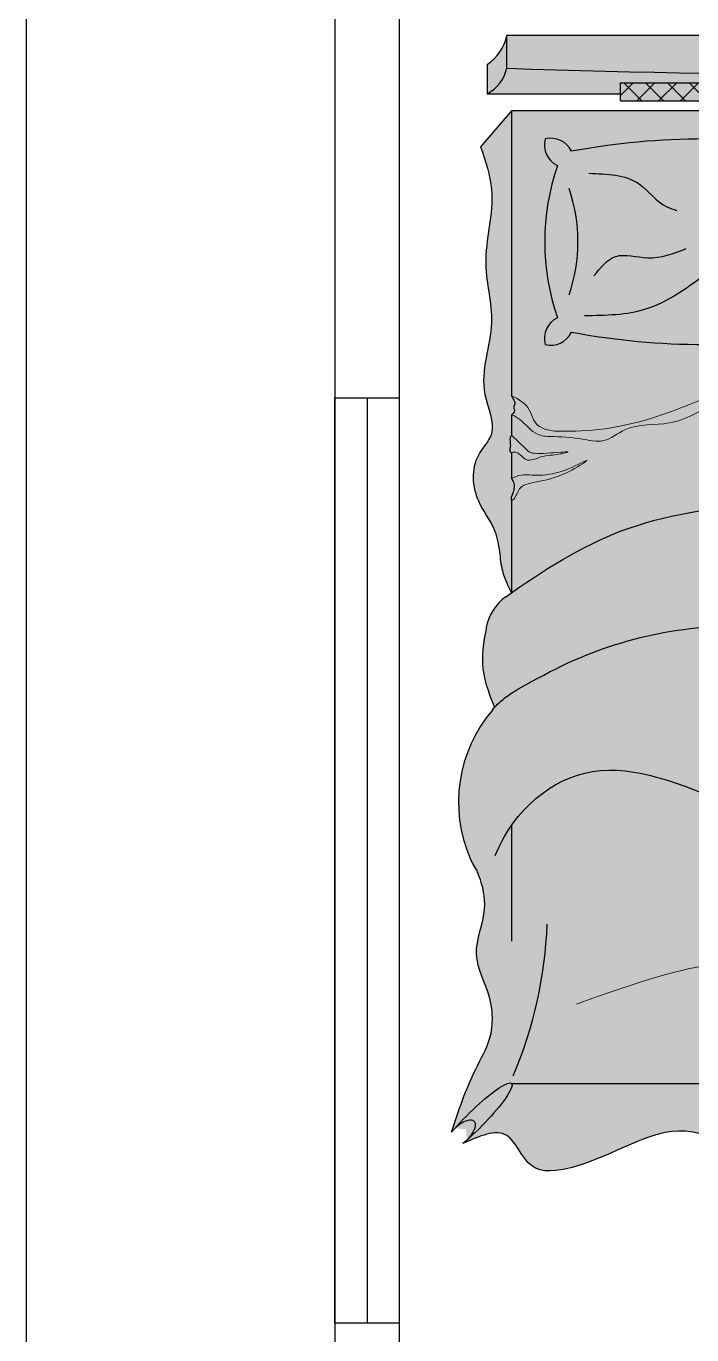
# Model space of a CAD drawing. Header units: inches. Extents: x 64086 to 138972, y -13497 to 16809.
# Drawn here: x 100115.5 to 100167.3, y -10471.1 to -10369.3 of the extents above; entities that cross this region are included whole.
import ezdxf

# ---------------------------------------------------------------- set-up
doc = ezdxf.new("R2010")
doc.units = ezdxf.units.IN
doc.header["$LTSCALE"] = 0.5
doc.header["$MEASUREMENT"] = 0
for name, color, linetype, lineweight in [('estofado', 7, 'Continuous', 25), ('Light fixture', 5, 'Continuous', 13), ('WALL', 7, 'Continuous', 30)]:
    doc.layers.add(name, color=color, linetype=linetype, lineweight=lineweight)

# ---------------------------------------------------------------- blocks, each defined once
blk = doc.blocks.new('Cama Box Regencia LOLA')
at = {"layer": 'estofado', "lineweight": 5, "ltscale": 0.2}
h = blk.add_hatch(color=256, dxfattribs=at)
h.dxf.hatch_style = 1
h.set_gradient(color1=(139, 102, 75), color2=(43, 31, 23), one_color=1, tint=0.1299999952316284)
h.paths.add_polyline_path([(-0.8097611300671588, -0.06764348262976227), (-0.8097611300671588, 0, -0.1973270565007711), (-0.8500000000000227, -0.06000000000011596), (-0.8500000000000227, -0.1200000000000045, 0.2083477308151313)])
h = blk.add_hatch(color=256, dxfattribs=at)
h.dxf.hatch_style = 1
h.set_gradient(color1=(139, 102, 75), color2=(43, 31, 23), one_color=1, tint=0.1299999952316284, name='CURVED')
h.paths.add_polyline_path([(0.8097611300672725, 0), (-0.8097611300671588, 0), (-0.8097611300671588, -0.06764348262970543, 0.01663836806749312), (0.8097611300672725, -0.0676434823212162)])
h = blk.add_hatch(color=256, dxfattribs=at)
h.dxf.hatch_style = 1
h.set_gradient(color1=(139, 102, 75), color2=(43, 31, 23), one_color=1, tint=0.1299999952316284, name='INVCURVED')
h.paths.add_polyline_path([(0.8097611299908749, -0.06764348232377415, -0.0166383680667078), (-0.8097611300671588, -0.06764348262976227, -0.2083477308153698), (-0.8500000000001364, -0.1200000000000045), (-0.5763381074484641, -0.1200000000000045), (-0.5763381074485778, -0.0977075818103117), (0.5763381073808205, -0.0977075818103117), (0.5763381073808205, -0.1200000000000045), (0.8500000000000227, -0.1200000000000045, -0.2083477318100794)])
h = blk.add_hatch(color=256, dxfattribs=at)
h.dxf.hatch_style = 1
h.set_gradient(color1=(139, 102, 75), color2=(198, 169, 149), one_color=1, tint=0.6800000071525574, name='CYLINDER')
h.paths.add_polyline_path([(0.5763381073808205, -0.09770758181036854), (-0.5763381074484641, -0.0977075818103117), (-0.5763381074485778, -0.1348263709859339), (0.5763381073808205, -0.134826370985877)])
h = blk.add_hatch(dxfattribs=at)
h.set_pattern_fill('ANSI37,_O', color=256, scale=0.01)
h.set_pattern_definition([(45, (-24.74368160026529, -44.17612681992631), (-0.02245064030267288, 0.02245064030267288), []), (135, (-24.74368160026529, -44.17612681992631), (-0.02245064030267288, -0.02245064030267288), [])])
h.paths.add_polyline_path([(0.5763381073808205, -0.09770758181036854), (-0.5763381074484641, -0.0977075818103117), (-0.5763381074485778, -0.1348263709859339), (0.5763381073808205, -0.134826370985877)])
h = blk.add_hatch(color=256, dxfattribs=at)
h.dxf.hatch_style = 1
h.set_gradient(color1=(240, 232, 219), color2=(213, 190, 154), one_color=1, tint=0.7200000286102295)
edge = h.paths.add_edge_path()
edge.add_line((-0.8000000000000682, -0.1548023628405417), (-0.863597199697665, -0.2293271111754507))
edge.add_spline(control_points=[(-0.8635971996977787, -0.2293271111754507), (-0.8537222782123308, -0.258285373872468), (-0.8269013755602828, -0.3369378214810581), (-0.867491287656776, -0.459593275833015), (-0.8253488717912205, -0.6001498518888297), (-0.8771423076391329, -0.7139760714239287), (-0.8243323781925938, -0.8129899320257437), (-0.8850449872877562, -0.8716602542656915), (-0.879518062107536, -0.9542863467743246), (-0.8339551707063038, -1.008464155856984), (-0.824567292460074, -1.0599846301198), (-0.8208601923470269, -1.10465588717409), (-0.8073908324747663, -1.131238421004809), (-0.7999999999999545, -1.1458246415948)], knot_values=[0, 0, 0, 0, 0.09018023105643881, 0.2449351320798513, 0.3646438241986237, 0.5132330690395209, 0.5950634960661151, 0.646820388242338, 0.740988272125753, 0.8098674202588054, 0.8551784313864677, 0.8950360916221497, 0.9434986994854019, 0.9434986994854019, 0.9434986994854019, 0.9434986994854019], degree=3, periodic=0)
edge.add_line((-0.7999999999999545, -1.145824641594857), (-0.7999999999999545, -0.9571831923306604))
edge.add_spline(control_points=[(-0.8000000000001819, -0.9571831923294098), (-0.8003674620557604, -0.9560020588672273), (-0.8014778173377408, -0.9524330433489467), (-0.799534669348418, -0.9460450666617248), (-0.7963405736333016, -0.9382358308520793), (-0.7944188048602427, -0.928904014738464), (-0.7953122817383473, -0.919068339148339), (-0.7985341887020923, -0.9137677522519994), (-0.7999999999999545, -0.911356242470788)], knot_values=[0, 0, 0, 0, 0.003660913003178494, 0.01106213289003575, 0.01903160760236745, 0.02928736128191212, 0.03932861524520086, 0.04771003989559683, 0.04771003989559683, 0.04771003989559683, 0.04771003989559683], degree=3, periodic=0)
edge.add_line((-0.8000000000000682, -0.9113562424705037), (-0.7999999999999545, -0.8573491405791174))
edge.add_spline(control_points=[(-0.7999999999999545, -0.8573491405791174), (-0.8011509914009594, -0.8570771933481751), (-0.804102924754261, -0.8563797336621519), (-0.8039036519178353, -0.8498286502876908), (-0.8010279369466389, -0.841359554256826), (-0.805623441450507, -0.8302818657685407), (-0.8013184817582442, -0.8238273834048186), (-0.7999999999999545, -0.8218505664625013)], knot_values=[0, 0, 0, 0, 0.00323058810341826, 0.008285449190587369, 0.01595143776938798, 0.03158668717773788, 0.03848939718788134, 0.03848939718788134, 0.03848939718788134, 0.03848939718788134], degree=3, periodic=0)
edge.add_line((-0.7999999999999545, -0.8218505664625582), (-0.7999999999999545, -0.7800193173444541))
edge.add_spline(control_points=[(-0.7999999999999545, -0.7800193173443404), (-0.7985416092056994, -0.7788853679199974), (-0.7956241855360986, -0.7766169698310819), (-0.7929439183725435, -0.7707329795046576), (-0.7969680334608711, -0.7644035258254576), (-0.7912681985083054, -0.7566015403456845), (-0.7963938877088594, -0.7483952775559715), (-0.798936373489596, -0.7431699116222603), (-0.7999999999998408, -0.740983925853925)], knot_values=[0, 0, 0, 0, 0.005548127908248948, 0.01109869847316836, 0.01747460509478682, 0.02515561728524743, 0.03551924628982295, 0.04297298497359907, 0.04297298497359907, 0.04297298497359907, 0.04297298497359907], degree=3, periodic=0)
edge.add_line((-0.7999999999999545, -0.740983925853584), (-0.8000000000000682, -0.1548023628405417))
h = blk.add_hatch(color=256, dxfattribs=at)
h.dxf.hatch_style = 1
h.set_gradient(color1=(240, 232, 219), color2=(213, 190, 154), one_color=1, tint=0.7200000286102295, name='CURVED')
edge = h.paths.add_edge_path()
edge.add_spline(control_points=[(0.343533776195045, -0.8455058148597345), (0.2879313990920309, -0.8167160606696484), (0.2054770794474052, -0.7744470032542381), (0.09541933947593861, -0.7742416952675626), (-0.08853635023285733, -0.7276964167006668), (0.2428192566063672, -0.7672518992321216), (0.345087521536243, -0.8076697826234067), (0.3825206986321064, -0.8228555492498799)], knot_values=[0.005631510335742829, 0.005631510335742829, 0.005631510335742829, 0.005631510335742829, 0.1860138916206105, 0.2660015162584448, 0.3570871810327863, 0.5963901805690979, 0.7397317389089879, 0.7397317389089879, 0.7397317389089879, 0.7397317389089879], degree=3, periodic=0)
edge.add_spline(control_points=[(0.3825206986325611, -0.8228555492497662), (0.3974221570828149, -0.8135511441712424), (0.4121061736600495, -0.8037181558521524), (0.426684990653257, -0.7937075488799223)], knot_values=[1.358237767273279, 1.358237767273279, 1.358237767273279, 1.358237767273279, 1.409915662372559, 1.409915662372559, 1.409915662372559, 1.409915662372559], degree=3, periodic=0)
edge.add_spline(control_points=[(0.4266849905698109, -0.7937075489369931), (0.3998777739682282, -0.7821381809783361), (0.3476761897024971, -0.7634757898491671), (0.2670618099601825, -0.7565375622627357), (0.08357250727965493, -0.7192994417154637), (0.288524529784695, -0.7446405493717521), (0.4247448861246994, -0.7759943071475277), (0.4449816270193878, -0.7810438091316882)], knot_values=[0.1043639306803623, 0.1043639306803623, 0.1043639306803623, 0.1043639306803623, 0.1896363068641149, 0.2696239315019491, 0.3607095962762907, 0.6000125958126024, 0.6446217338078728, 0.6446217338078728, 0.6446217338078728, 0.6446217338078728], degree=3, periodic=0)
edge.add_spline(control_points=[(0.4449816270197289, -0.7810438091316882), (0.5029779388527231, -0.7406836481117693), (0.5966687145296419, -0.6736247633211292), (0.7071737530245628, -0.6656573253703186), (0.75170124833312, -0.667223830225339)], knot_values=[1.431590322817981, 1.431590322817981, 1.431590322817981, 1.431590322817981, 1.63814180148235, 1.770695287284994, 1.770695287284994, 1.770695287284994, 1.770695287284994], degree=3, periodic=0)
edge.add_arc((0.7481853615017826, -0.7671620038117339), 0.09999999999998879, 58.79200339781369, 87.98512997550938, ccw=False)
edge.add_line((0.8000000000000682, -0.6816328085782288), (0.8000000000000682, -0.154802362840428))
edge.add_line((0.8000000000000682, -0.154802362840428), (-0.7999999999999545, -0.154802362840428))
edge.add_line((-0.7999999999999545, -0.154802362840428), (-0.8000000000000682, -0.7409839258539819))
edge.add_spline(control_points=[(-0.7999999999998408, -0.740983925853925), (-0.7846451382113173, -0.74846387981205), (-0.7568940913494089, -0.7651582159765553), (-0.7559936909002545, -0.8096905380045314), (-0.7049413305308008, -0.8142555457367848), (-0.7013836936888538, -0.8139988647640735)], knot_values=[0.01222675870208364, 0.01222675870208364, 0.01222675870208364, 0.01222675870208364, 0.05947207820720335, 0.1062176618094138, 0.134458043575382, 0.134458043575382, 0.134458043575382, 0.134458043575382], degree=3, periodic=0)
edge.add_spline(control_points=[(-0.7013836936890812, -0.8139988647637892), (-0.6428309483887915, -0.8132695376718857), (-0.532520673001045, -0.8118955240036598), (-0.2390712668254764, -0.6717984706609172), (-0.3892411364554391, -0.7557901092520751), (-0.4591093260188472, -0.8070101468627513), (-0.5571511178645778, -0.7956527504697419), (-0.6084979509756749, -0.8409486634728296), (-0.663249805015198, -0.8266781836207997), (-0.6991149398675134, -0.8254126024436914), (-0.719552182989446, -0.8246914287938125)], knot_values=[0, 0, 0, 0, 0.2187005959148063, 0.4120203559900679, 0.4786136596093368, 0.604644403333072, 0.6969970394608518, 0.7456449795902802, 0.7925683322559657, 0.8547274388453193, 0.8547274388453193, 0.8547274388453193, 0.8547274388453193], degree=3, periodic=0)
edge.add_spline(control_points=[(-0.719552182978191, -0.8246914287921641), (-0.7293124663336812, -0.8248308281530967), (-0.7545977292818407, -0.8216412233076653), (-0.7742556984202338, -0.794819860189591), (-0.7939222919129634, -0.7820064600295495), (-0.7999999999998408, -0.7800193173443404)], knot_values=[0.1564883932805935, 0.1564883932805935, 0.1564883932805935, 0.1564883932805935, 0.184397548386913, 0.2313764834161266, 0.2505984550882281, 0.2505984550882281, 0.2505984550882281, 0.2505984550882281], degree=3, periodic=0)
edge.add_line((-0.8000000000000682, -0.7800193173444541), (-0.7999999999999545, -0.8218505664627287))
edge.add_spline(control_points=[(-0.7999999999999545, -0.8218505664625013), (-0.7938082505512511, -0.8290217081292894), (-0.7673857405620765, -0.8512914803976059), (-0.761910968346001, -0.8661369353891359), (-0.6555700939965163, -0.8510070218793544), (-0.7139793977868294, -0.8637526923380392), (-0.7379026254519658, -0.8623504601624177), (-0.7688129786438367, -0.8813042143888197), (-0.7854260296310258, -0.8561610219318254), (-0.7961930533253962, -0.8566031243811949), (-0.7999999999999545, -0.8573491405791174)], knot_values=[0.05957432218761405, 0.05957432218761405, 0.05957432218761405, 0.05957432218761405, 0.08075289116965, 0.1037414994169835, 0.1697200936249023, 0.1760361327243865, 0.2071371586311508, 0.2404744334261798, 0.2623408547027293, 0.2736604507987723, 0.2736604507987723, 0.2736604507987723, 0.2736604507987723], degree=3, periodic=0)
edge.add_line((-0.7999999999999545, -0.8573491405791174), (-0.8000000000000682, -0.9113562424721522))
edge.add_spline(control_points=[(-0.8000000000000682, -0.9113562424720385), (-0.7937204054647964, -0.9077594990848183), (-0.7710343135782978, -0.897879806532103), (-0.721306246807444, -0.9144666877443228), (-0.6268586829058904, -0.862430497409548), (-0.6896594748232019, -0.9045634991654197), (-0.7483442493064558, -0.9189273406958591), (-0.7835301183422416, -0.9229204327932621), (-0.7896301351460124, -0.9477657000142585), (-0.7975786973822778, -0.955260590410262), (-0.8000000000001819, -0.9571831923294098)], knot_values=[0.01385602633741752, 0.01385602633741752, 0.01385602633741752, 0.01385602633741752, 0.03487377758361038, 0.08886669095460016, 0.1078792274429341, 0.1267378491223226, 0.1587140219647659, 0.1937574699451985, 0.2174867851300671, 0.2267221218327879, 0.2267221218327879, 0.2267221218327879, 0.2267221218327879], degree=3, periodic=0)
edge.add_line((-0.7999999999999545, -0.9571831923292962), (-0.7999999999999545, -1.145824641594743))
edge.add_spline(control_points=[(-0.8000000000002956, -1.145824641594913), (-0.7271039467997298, -1.094596787649039), (-0.4885706936571523, -0.9465888221489536), (-0.07016409022253356, -0.9707493165000187), (0.237911901821235, -0.902164522332157), (0.3435337762145991, -0.8455058148431931)], knot_values=[0.1168958193629841, 0.1168958193629841, 0.1168958193629841, 0.1168958193629841, 0.3797203297758732, 0.9577018633805092, 1.313793384435871, 1.313793384435871, 1.313793384435871, 1.313793384435871], degree=3, periodic=0)
h.paths.add_polyline_path([(-0.6766340706021765, -0.6101327540145576, -0.3575266660906883), (-0.7312746368313583, -0.6354535276154252, -0.3575266660894137), (-0.7059538632299791, -0.5808129613865844, -0.1647847126465284), (-0.7059538632300928, -0.2676124402649407, -0.3575266660890756), (-0.7312746368312446, -0.2129718740360431, -0.3575266660908716), (-0.6766340706020628, -0.2382926476369676, -0.09256070439663334), (-0.1295169377724505, -0.2382926476369107, -0.3575266660898965), (-0.07487637154338245, -0.2129718740360431, -0.3575266660894428), (-0.1001971451446479, -0.2676124402649407, -0.1647847126465285), (-0.1001971451445343, -0.5808129613865844, -0.3575266660890756), (-0.07487637154338245, -0.635453527615482, -0.3575266660898963), (-0.1295169377724505, -0.6101327540146144, -0.09256070439665308)], flags=16)
h.paths.add_polyline_path([(0.07487637154338245, -0.6354535276157094, -0.3575266660910266), (0.1001971451446479, -0.5808129613865844, -0.1647847126465284), (0.1001971451445343, -0.2676124402649407, -0.3575266660890757), (0.07487637154338245, -0.2129718740360431, -0.3575266660898963), (0.1295169377724505, -0.2382926476369107, -0.0925607043966334), (0.6766340706020628, -0.2382926476369676, -0.3575266660908717), (0.7312746368312446, -0.2129718740360431, -0.3575266660894426), (0.7059538632299791, -0.2676124402649407, -0.1647847126465283), (0.7059538632300928, -0.5808129613865844, -0.3575266660890756), (0.7312746368312446, -0.635453527615482, -0.3575266660908716), (0.6766340706020628, -0.6101327540145576, -0.09256070439663351), (0.1295169377724505, -0.6101327540146144, -0.3575266660906303)], flags=16)
h = blk.add_hatch(color=256, dxfattribs=at)
h.dxf.hatch_style = 1
h.set_gradient(color1=(106, 82, 42), color2=(160, 123, 64), one_color=1, tint=0.4399999976158142, name='CURVED')
h.paths.add_polyline_path([(-0.1001971451445343, -0.2676124402650544, 0.3575266660914516), (-0.07487637154338245, -0.2129718740358157, 0.3575266660906303), (-0.1295169377724505, -0.2382926476369107, 0.09256070439663334), (-0.6766340706020628, -0.2382926476369676, 0.3575266660908717), (-0.7312746368312446, -0.2129718740360431, 0.3575266660886796), (-0.7059538632300928, -0.2676124402648838, 0.1647847126464969), (-0.7059538632300928, -0.5808129613864708, 0.3575266660910845), (-0.7312746368311309, -0.6354535276157094, 0.3575266660898384), (-0.6766340706021765, -0.6101327540146144, 0.09256070439665308), (-0.1295169377724505, -0.6101327540146144, 0.3575266660898963), (-0.07487637154338245, -0.635453527615482, 0.3575266660883126), (-0.1001971451444206, -0.5808129613866413, 0.164784712646497)])
h = blk.add_hatch(color=256, dxfattribs=at)
h.dxf.hatch_style = 1
h.set_gradient(color1=(206, 178, 131), color2=(227, 212, 186), one_color=1, tint=0.8100000023841858, name='CYLINDER')
edge = h.paths.add_edge_path()
edge.add_arc((0.7481853614966667, -0.7671620038115634), 0.0999999999999888, 342.0511336145293, 447.9851299725767)
edge.add_spline(control_points=[(0.75170124833312, -0.667223830225339), (0.7071737530245628, -0.6656573253703186), (0.5966687145298692, -0.6736247633211292), (0.5029779388527231, -0.7406836481117125), (0.4449816270195015, -0.7810438091316314)], knot_values=[1.431590322817835, 1.431590322817835, 1.431590322817835, 1.431590322817835, 1.564143808620479, 1.770695287284994, 1.770695287284994, 1.770695287284994, 1.770695287284994], degree=3, periodic=0)
edge.add_spline(control_points=[(0.4449816270195015, -0.7810438091316314), (0.4388957332065502, -0.7852790380018178), (0.4327996148541615, -0.7895089160493285), (0.4266849906533707, -0.7937075488798087)], knot_values=[1.409915662372815, 1.409915662372815, 1.409915662372815, 1.409915662372815, 1.431590322817835, 1.431590322817835, 1.431590322817835, 1.431590322817835], degree=3, periodic=0)
edge.add_spline(control_points=[(0.4266849906533707, -0.7937075488798087), (0.4121061736600495, -0.8037181558521524), (0.3974221570825875, -0.8135511441712993), (0.38252069863222, -0.8228555492498799)], knot_values=[1.358237767273037, 1.358237767273037, 1.358237767273037, 1.358237767273037, 1.409915662372815, 1.409915662372815, 1.409915662372815, 1.409915662372815], degree=3, periodic=0)
edge.add_line((0.3825206986330159, -0.8228555492493115), (0.343533776286904, -0.8455058148063586))
edge.add_spline(control_points=[(0.3435337761924302, -0.8455058148550165), (0.2379119018048641, -0.902164522335795), (-0.07016409023117376, -0.9707493164995071), (-0.4885706936571523, -0.9465888221488967), (-0.7271039467997298, -1.094596787649039), (-0.8000000000000682, -1.145824641594743)], knot_values=[0.1168958193630798, 0.1168958193630798, 0.1168958193630798, 0.1168958193630798, 0.472987340393773, 1.050968873998409, 1.313793384411202, 1.313793384411202, 1.313793384411202, 1.313793384411202], degree=3, periodic=0)
edge.add_spline(control_points=[(-0.8000000000000682, -1.145824641594743), (-0.8038896190357718, -1.148558079512441), (-0.8077744942224854, -1.151305646504738), (-0.8116551946761774, -1.1540656475172)], knot_values=[0.1028719158199011, 0.1028719158199011, 0.1028719158199011, 0.1028719158199011, 0.1168958193630799, 0.1168958193630799, 0.1168958193630799, 0.1168958193630799], degree=3, periodic=0)
edge.add_arc((-0.7536973518524519, -1.235557294053706), 0.1000000000000352, 125.4208969883762, 169.6981795679069)
edge.add_spline(control_points=[(-0.852085287466366, -1.217673946333093), (-0.8521399740518518, -1.217974812833916), (-0.8565649010855623, -1.242328483616745), (-0.8662697220019027, -1.297321141147904), (-0.8487158298532904, -1.348967421722421), (-0.8348745804664759, -1.381844109035796)], knot_values=[0.3128349436863077, 0.3128349436863077, 0.3128349436863077, 0.3128349436863077, 0.3137509534211996, 0.386958004641742, 0.4759027329026081, 0.4759027329026081, 0.4759027329026081, 0.4759027329026081], degree=3, periodic=0)
edge.add_spline(control_points=[(-0.8348745804664759, -1.38184410903591), (-0.8226532004149476, -1.36782329839906), (-0.8056354908857202, -1.352141651537124), (-0.7460155199962628, -1.321708020003371)], knot_values=[0.006245697065623623, 0.006245697065623623, 0.006245697065623623, 0.006245697065623623, 0.05547592591471932, 0.05547592591471932, 0.05547592591471932, 0.05547592591471932], degree=3, periodic=0)
edge.add_spline(control_points=[(-0.7460155200169538, -1.321708019985465), (-0.6188339616464873, -1.250809435742781), (-0.3488365122128698, -1.179158668568903), (0.03381488489310414, -1.279726484458706), (0.3977250465933366, -1.412092721352792), (0.6449024721503065, -1.106270719748693), (0.7873766543807506, -1.256744909425322), (0.8547271521993025, -1.327877176513539)], knot_values=[0.09918525235884462, 0.09918525235884462, 0.09918525235884462, 0.09918525235884462, 0.5236467270390676, 0.9270872950244264, 1.289918234564769, 1.564439021262726, 1.810554634340499, 1.810554634340499, 1.810554634340499, 1.810554634340499], degree=3, periodic=0)
edge.add_arc((0.5509678495186563, -1.223443291813453), 0.3212104454069235, 341.0267878798242, 383.7782184284114)
edge.add_arc((1.292676354991499, -0.9435407756057543), 0.4723459732861395, 162.0511336103901, 198.5657216587826, ccw=False)
h = blk.add_hatch(color=256, dxfattribs=at)
h.dxf.hatch_style = 1
h.set_gradient(color1=(240, 232, 219), color2=(137, 106, 57), one_color=1, tint=0.3799999952316284, name='CURVED')
edge = h.paths.add_edge_path()
edge.add_spline(control_points=[(-0.719552182989446, -0.8246914287938125), (-0.6991149398675134, -0.8254126024436914), (-0.663249805015198, -0.8266781836207997), (-0.6084979509756749, -0.8409486634728296), (-0.5571511178645778, -0.7956527504697419), (-0.4591093260188472, -0.8070101468627513), (-0.3892411364554391, -0.7557901092520751), (-0.2390712668254764, -0.6717984706609172), (-0.532520673001045, -0.8118955240036598), (-0.6428309483887915, -0.8132695376718857), (-0.7013836936890812, -0.8139988647637892)], knot_values=[0, 0, 0, 0, 0.06215910658935364, 0.1090824592550391, 0.1577303993844675, 0.2500830355122473, 0.3761137792359825, 0.4427070828552514, 0.636026842930513, 0.8547274388453193, 0.8547274388453193, 0.8547274388453193, 0.8547274388453193], degree=3, periodic=0)
edge.add_spline(control_points=[(-0.7013836936888538, -0.8139988647640735), (-0.7049413305308008, -0.8142555457367848), (-0.7559936909002545, -0.8096905380045314), (-0.7568940913494089, -0.7651582159765553), (-0.7846451382113173, -0.74846387981205), (-0.7999999999998408, -0.740983925853925)], knot_values=[0.01222675870208365, 0.01222675870208365, 0.01222675870208365, 0.01222675870208365, 0.04046714046805186, 0.08721272407026232, 0.134458043575382, 0.134458043575382, 0.134458043575382, 0.134458043575382], degree=3, periodic=0)
edge.add_spline(control_points=[(-0.7999999999998408, -0.740983925853925), (-0.798936373489596, -0.7431699116222603), (-0.7963938877088594, -0.7483952775559715), (-0.7912681985083054, -0.7566015403456845), (-0.7969680334608711, -0.7644035258254576), (-0.7929439183725435, -0.7707329795046576), (-0.7956241855360986, -0.7766169698310819), (-0.7985416092056994, -0.7788853679199974), (-0.7999999999999545, -0.7800193173443404)], knot_values=[0, 0, 0, 0, 0.007453738683776123, 0.01781736768835163, 0.02549837987881225, 0.03187428650043071, 0.03742485706535012, 0.04297298497359907, 0.04297298497359907, 0.04297298497359907, 0.04297298497359907], degree=3, periodic=0)
edge.add_spline(control_points=[(-0.7999999999998408, -0.7800193173443404), (-0.7939222919129634, -0.7820064600295495), (-0.7742556984202338, -0.794819860189591), (-0.7545977292818407, -0.8216412233076653), (-0.7293124663336812, -0.8248308281530967), (-0.719552182978191, -0.8246914287921641)], knot_values=[0.1564883932805935, 0.1564883932805935, 0.1564883932805935, 0.1564883932805935, 0.175710364952695, 0.2226892999819086, 0.2505984550882281, 0.2505984550882281, 0.2505984550882281, 0.2505984550882281], degree=3, periodic=0)
h = blk.add_hatch(color=256, dxfattribs=at)
h.dxf.hatch_style = 1
h.set_gradient(color1=(240, 232, 219), color2=(137, 106, 57), one_color=1, tint=0.3799999952316284, name='CURVED')
edge = h.paths.add_edge_path()
edge.add_spline(control_points=[(-0.7999999999999545, -0.8573491405791174), (-0.7961930533253962, -0.8566031243811949), (-0.7854260296310258, -0.8561610219318254), (-0.7688129786438367, -0.8813042143888197), (-0.7379026254519658, -0.8623504601624177), (-0.7139793977868294, -0.8637526923380392), (-0.6555700939965163, -0.8510070218793544), (-0.761910968346001, -0.8661369353891359), (-0.7673857405620765, -0.8512914803976059), (-0.7938082505512511, -0.8290217081292894), (-0.7999999999999545, -0.8218505664625013)], knot_values=[0.05957432218761405, 0.05957432218761405, 0.05957432218761405, 0.05957432218761405, 0.0708939182836571, 0.0927603395602066, 0.1260976143552356, 0.1571986402619999, 0.1635146793614841, 0.2294932735694029, 0.2524818818167364, 0.2736604507987723, 0.2736604507987723, 0.2736604507987723, 0.2736604507987723], degree=3, periodic=0)
edge.add_spline(control_points=[(-0.7999999999999545, -0.8218505664625013), (-0.8013184817582442, -0.8238273834048186), (-0.805623441450507, -0.8302818657685407), (-0.8010279369466389, -0.841359554256826), (-0.8039036519178353, -0.8498286502876908), (-0.804102924754261, -0.8563797336621519), (-0.8011509914009594, -0.8570771933481751), (-0.7999999999999545, -0.8573491405791174)], knot_values=[0, 0, 0, 0, 0.00690271001014346, 0.02253795941849335, 0.03020394799729397, 0.03525880908446308, 0.03848939718788134, 0.03848939718788134, 0.03848939718788134, 0.03848939718788134], degree=3, periodic=0)
h = blk.add_hatch(color=256, dxfattribs=at)
h.dxf.hatch_style = 1
h.set_gradient(color1=(240, 232, 219), color2=(137, 106, 57), one_color=1, tint=0.3799999952316284, name='CURVED')
edge = h.paths.add_edge_path()
edge.add_spline(control_points=[(-0.8000000000001819, -0.9571831923294098), (-0.7975786973822778, -0.955260590410262), (-0.7896301351460124, -0.9477657000142585), (-0.7835301183422416, -0.9229204327932621), (-0.7483442493064558, -0.9189273406958591), (-0.6896594748232019, -0.9045634991654197), (-0.6268586829058904, -0.862430497409548), (-0.721306246807444, -0.9144666877443228), (-0.7710343135782978, -0.897879806532103), (-0.7937204054647964, -0.9077594990848183), (-0.8000000000000682, -0.9113562424720385)], knot_values=[0.01385602633741753, 0.01385602633741753, 0.01385602633741753, 0.01385602633741753, 0.02309136304013831, 0.04682067822500691, 0.08186412620543948, 0.1138402990478828, 0.1326989207272713, 0.1517114572156052, 0.205704370586595, 0.2267221218327879, 0.2267221218327879, 0.2267221218327879, 0.2267221218327879], degree=3, periodic=0)
edge.add_spline(control_points=[(-0.7999999999999545, -0.911356242470788), (-0.7985341887020923, -0.9137677522519994), (-0.7953122817383473, -0.919068339148339), (-0.7944188048602427, -0.928904014738464), (-0.7963405736333016, -0.9382358308520793), (-0.799534669348418, -0.9460450666617248), (-0.8014778173377408, -0.9524330433489467), (-0.8003674620557604, -0.9560020588672273), (-0.8000000000001819, -0.9571831923294098)], knot_values=[0, 0, 0, 0, 0.008381424650395966, 0.01842267861368471, 0.02867843229322938, 0.03664790700556108, 0.04404912689241833, 0.04771003989559683, 0.04771003989559683, 0.04771003989559683, 0.04771003989559683], degree=3, periodic=0)
h = blk.add_hatch(color=256, dxfattribs=at)
h.dxf.hatch_style = 1
h.set_gradient(color1=(206, 178, 131), color2=(233, 221, 200), one_color=1, tint=0.8500000238418579, name='CURVED')
edge = h.paths.add_edge_path()
edge.add_spline(control_points=[(0.9233883396182136, -2.254908822900802), (0.9143712174658276, -2.237158585978875), (0.8971704820246487, -2.203298877287921), (0.929510580184342, -2.140290914518346), (0.8486515681192941, -2.109578611482391), (0.9047062348403188, -2.046222426005954), (0.8299480774321637, -1.990932361540615), (0.938747920058745, -1.926924968017261), (0.8590435458045249, -1.86767849203585), (0.8322262745575699, -1.826028043643362), (0.8247981799574973, -1.810442049687992)], knot_values=[0, 0, 0, 0, 0.05758329000353637, 0.1098437972159638, 0.1698138218664433, 0.2255174829302509, 0.2824861515521905, 0.3632291183773252, 0.45098420656959, 0.5012091817853866, 0.5012091817853866, 0.5012091817853866, 0.5012091817853866], degree=3, periodic=0)
edge.add_spline(control_points=[(0.8247981799572699, -1.810442049688447), (0.851243023799384, -1.769990096378137), (0.8869160776755507, -1.705010622333873), (0.9070359522544322, -1.586338752195843), (0.8536462472426365, -1.488247672851344), (0.8944567470317679, -1.387739666353696), (0.8643796102055603, -1.342420998864782), (0.8547271521993025, -1.327877176513539)], knot_values=[0, 0, 0, 0, 0.1438744691785906, 0.2224893870322766, 0.3492927143212738, 0.4561786976395368, 0.5066917301592303, 0.5066917301592303, 0.5066917301592303, 0.5066917301592303], degree=3, periodic=0)
edge.add_spline(control_points=[(0.8547271521993025, -1.327877176513539), (0.7873766543807506, -1.256744909425322), (0.6449024721503065, -1.106270719748693), (0.3977250465933366, -1.412092721352792), (0.03381488489310414, -1.279726484458706), (-0.3488365122128698, -1.179158668568903), (-0.6188339616464873, -1.250809435742781), (-0.7460155200169538, -1.321708019985465)], knot_values=[0.09918525235884457, 0.09918525235884457, 0.09918525235884457, 0.09918525235884457, 0.3453008654366168, 0.6198216521345741, 0.9826525916749167, 1.386093159660275, 1.810554634340499, 1.810554634340499, 1.810554634340499, 1.810554634340499], degree=3, periodic=0)
edge.add_spline(control_points=[(-0.7460155199962628, -1.321708020003371), (-0.8056354908857202, -1.352141651537124), (-0.8226532004149476, -1.36782329839906), (-0.8348745804664759, -1.38184410903591)], knot_values=[0.006245697065623626, 0.006245697065623626, 0.006245697065623626, 0.006245697065623626, 0.05547592591471932, 0.05547592591471932, 0.05547592591471932, 0.05547592591471932], degree=3, periodic=0)
edge.add_spline(control_points=[(-0.8348745804664759, -1.38184410903591), (-0.8364250716851984, -1.383622888820184), (-0.8378983647115774, -1.385374937005849), (-0.8393716577378427, -1.387126985191514)], knot_values=[0, 0, 0, 0, 0.006245697065623623, 0.006245697065623623, 0.006245697065623623, 0.006245697065623623], degree=3, periodic=0)
edge.add_arc((-0.6180450437709624, -1.576392779500168), 0.2912164331649039, 139.4648411061638, 203.3711573294546)
edge.add_arc((-0.7011750866292914, -1.609837078845487), 0.2016528082906132, 204.0179006417974, 212.6189639884946)
edge.add_spline(control_points=[(-0.8710220093900034, -1.718537943240506), (-0.8696870122217888, -1.721658691442997), (-0.8597709916446092, -1.746046247230936), (-0.8464685798230676, -1.804421032451444), (-0.8889886899278281, -1.889951451602371), (-0.8378676506146121, -1.973422824210047), (-0.8371590179440318, -2.05992368952792), (-0.8871569320951949, -2.144598622072579), (-0.908935644436724, -2.210906123939594), (-0.9233883398977696, -2.254908823284268)], knot_values=[0, 0, 0, 0, 0.01015006490093628, 0.07858295845119123, 0.1732273504791735, 0.2688802694005398, 0.3498050162211251, 0.4202002266429895, 0.5590752189863636, 0.5590752189863636, 0.5590752189863636, 0.5590752189863636], degree=3, periodic=0)
edge.add_ellipse((-0.9040800600764669, -2.258882422916315), major_axis=(0.02678801718332123, 0.02678801718332124), ratio=0.4535320972039226, start_angle=91.88892384720953, end_angle=106.6319524287637, ccw=False)
edge.add_ellipse((-0.8772920428931457, -2.232094405732994), major_axis=(0.07729204289273638, 0.07729204289273639), ratio=0.168252450050839, start_angle=-6.260734153329395e-10, end_angle=110.97777841448749, ccw=False)
edge.add_line((-0.8000000000002956, -2.154802362840428), (0.7999592378284888, -2.154802362840428))
edge.add_arc((0.9462065466516378, -2.098298447668867), 0.1567831871334379, 200.9447658774159, 201.1244713640487, ccw=False)
edge.add_arc((1.11597932755376, -2.004946707326951), 0.3497136727815615, 205.2898146244752, 205.3730108333857)
edge.add_ellipse((0.877292042893032, -2.232094405732994), major_axis=(-0.07729204289273639, 0.07729204289273639), ratio=0.168252450050839, start_angle=249.0222215855125, end_angle=359.9999999996835, ccw=False)
edge.add_ellipse((0.9040800600763532, -2.258882422916315), major_axis=(-0.02678801718332124, 0.02678801718332124), ratio=0.4535320972039226, start_angle=253.3680475712363, end_angle=268.1110761527904, ccw=False)
h = blk.add_hatch(color=256, dxfattribs=at)
h.dxf.hatch_style = 1
h.set_gradient(color1=(206, 178, 131), color2=(233, 221, 200), one_color=1, tint=0.8500000238418579, name='CURVED')
edge = h.paths.add_edge_path()
edge.add_ellipse((-0.8772920428931457, -2.232094405732994), major_axis=(0.07729204289273638, 0.07729204289273639), ratio=0.168252450050839, start_angle=-110.9777784154059, end_angle=-6.261367168116338e-10)
edge.add_ellipse((-0.8772920428931457, -2.232094405732994), major_axis=(0.07729204289273638, 0.07729204289273639), ratio=0.168252450050839, start_angle=-6.261367168116338e-10, end_angle=110.9777784144875)
edge.add_ellipse((-0.9040800600764669, -2.258882422916315), major_axis=(0.02678801718332123, 0.02678801718332124), ratio=0.4535320972039226, start_angle=-91.88892384974741, end_angle=91.88892384720953, ccw=False)
h = blk.add_hatch(color=256, dxfattribs=at)
h.dxf.hatch_style = 1
h.set_gradient(color1=(206, 178, 131), color2=(233, 221, 200), one_color=1, tint=0.8500000238418579, name='CURVED')
edge = h.paths.add_edge_path()
edge.add_spline(control_points=[(-0.9001064604443627, -2.278190702737561), (-0.8662593713322622, -2.263084355976446), (-0.802833199189422, -2.234776522858454), (-0.7685206103102473, -2.343981002846874), (-0.6122536186376237, -2.322828464485212), (-0.4353754265674752, -2.183795504726106), (-0.2043351766035357, -2.412166101990749), (0.03574215715559603, -2.284345446973191), (0.2724023732024534, -2.265741378418682), (0.4990197572961961, -2.339647395113616), (0.6925408411253784, -2.202138696866825), (0.8240737498149429, -2.250332331133734), (0.900106460444249, -2.278190702737561)], knot_values=[0, 0, 0, 0, 0.09151940398442315, 0.1714985135733706, 0.2551966802733756, 0.4993431682155844, 0.7776132872898074, 0.9991109890269537, 1.23769004728933, 1.492615491211055, 1.658192352121012, 1.885025012049535, 1.885025012049535, 1.885025012049535, 1.885025012049535], degree=3, periodic=0)
edge.add_ellipse((0.9040800600763532, -2.258882422916315), major_axis=(-0.02678801718332124, 0.02678801718332124), ratio=0.4535320972039226, start_angle=451.8889238497474, end_angle=466.6319524285684, ccw=False)
edge.add_ellipse((0.877292042893032, -2.232094405732994), major_axis=(-0.07729204289273639, 0.07729204289273639), ratio=0.168252450050839, start_angle=359.9999999996835, end_angle=470.9777784154059, ccw=False)
edge.add_arc((0.9462065466977947, -2.098298447788181), 0.1567831871334379, 201.1244713173118, 201.142614633458, ccw=False)
edge.add_line((0.7999592378286025, -2.154802362840428), (-0.8000000000004093, -2.154802362840428))
edge.add_ellipse((-0.8772920428931457, -2.232094405732994), major_axis=(0.07729204289273638, 0.07729204289273639), ratio=0.168252450050839, start_angle=-110.97777841540602, end_angle=-6.260734153329395e-10, ccw=False)
edge.add_ellipse((-0.9040800600764669, -2.258882422916315), major_axis=(0.02678801718332123, 0.02678801718332124), ratio=0.4535320972039226, start_angle=-106.63195242856841, end_angle=-91.88892384974741, ccw=False)
at = {"layer": 'estofado', "ltscale": 0.2}
for p, q in [((-0.8097611300671588, -0.06764348262970543), (-0.8097611300671588, 0)), ((-0.5763381074485778, -0.09770758181036854), (0.5763381073808205, -0.09770758181036854)), ((-0.5763381074485778, -0.1348263709859339), (-0.5763381074485778, -0.09770758181036854)), ((-0.7999999999999545, -0.154802362840428), (-0.8635971996977787, -0.2293271111754507)), ((-0.5763381074485778, -0.1348263709859339), (0.5763381073808205, -0.1348263709859339)), ((-0.7999999999999545, -1.624303127646272), (-0.7999999999999545, -1.862122701256737)), ((-0.7999999999999545, -2.154802362840428), (0.8000000000000682, -2.154802362840428))]:
    blk.add_line(p, q, dxfattribs=at)
for points in [[(0.8097611300672725, 0), (-0.8097611300671588, 0)], [(-0.8500000000000227, -0.06000000000011596), (-0.8500000000000227, -0.1200000000000045), (-0.5763381074485778, -0.1200000000000045)], [(0.8000000000000682, -0.6816328085741361), (0.8000000000000682, -0.154802362840428), (-0.7999999999999545, -0.154802362840428), (-0.7999999999999545, -0.7409839258540956)], [(-0.7999999999999545, -0.7800193173443404), (-0.7999999999999545, -0.8218505664625013)], [(-0.7999999999999545, -0.8573491405790605), (-0.7999999999999545, -0.9113562424710153)], [(-0.7999999999999545, -0.9571831923292393), (-0.7999999999999545, -1.1458246415948)]]:
    blk.add_lwpolyline(points, dxfattribs=at)
for centre, radius, start, end in [((-0.9029365906352496, 0.0189948651997156), 0.09509191004509374, 303.8271063535092, 348.4775023778618), ((-0.8899769538815008, -0.04763435346416145), 0.08267371795300178, 298.9175773754458, 345.9938957157011), ((-4.634330252883956e-09, 24.25977121121599), 24.3408877974203, 268.0935593847751, 271.9064406368757), ((-0.6852907786285414, -0.2248498560688859), 0.04749317500830402, 165.5166463038571, 244.209945069049), ((-0.7193966547980608, -0.2589557322385758), 0.04749317500830402, 25.79005493108792, 104.4833536962803), ((-0.4030755041873135, -1.703357436968531), 1.490385562932656, 79.42346065608027, 100.5765393439127), ((-0.243690300061985, -0.4242127008258194), 0.4880688921049917, 161.2852469077218, 198.7147530922607), ((-1.00246185800836, -0.4242127008257626), 0.3387897965243698, 341.1598423418016, 18.84015765820971), ((-0.6852907786285414, -0.6235755455826393), 0.04749317500830402, 115.790054930951, 194.4833536961429), ((-0.7193966547980608, -0.5894696694129493), 0.04749317500830402, 255.5166463037197, 334.2099450689121), ((-0.4030755041873135, 0.8549320353169492), 1.490385562932656, 259.4234606560873, 280.5765393439197), ((-0.7536973518525656, -1.235557294053876), 0.1, 125.4208969883012, 169.6981794711674), ((-0.618045043771076, -1.576392779500225), 0.2912164331649248, 139.4648411061415, 203.3711573294531), ((-0.7011750866354305, -1.609837078830935), 0.2016528082909061, 204.017900646285, 212.6189640158667), ((-1.59954401733944, -1.79553931948567), 0.8732121282601558, 336.8495239496693, 357.9002538876363)]:
    blk.add_arc(centre, radius, start, end, dxfattribs=at)
at = {"layer": 'estofado', "ltscale": 0.2, "extrusion": (0, 0, -1)}
for centre, major_axis, ratio, start_param, end_param in [((-0.8772920428931457, -2.232094405732994), (0.07729204289273638, 0.07729204289273639), 0.168252450050839, 4.250341947992563, 8.31602866635556), ((-0.9040800600764669, -2.258882422916315), (0.02678801718332123, 0.02678801718332124), 0.4535320972039226, 4.422106649467695, 8.144263964888069)]:
    blk.add_ellipse(centre, major_axis=major_axis, ratio=ratio, start_param=start_param, end_param=end_param, dxfattribs=at)
at = {"layer": 'estofado', "ltscale": 0.2}
for points in [[(-0.8635971996977787, -0.2293271111754507), (-0.8413040898619784, -0.3167084096737085), (-0.8529872341972577, -0.4710216739422322), (-0.8414473762085208, -0.5901728495402381), (-0.8549105342034409, -0.7381509123035812), (-0.8414473762085208, -0.8188662278524816), (-0.8683736921983609, -0.8630674653346659), (-0.8683736921983609, -0.957235349218081), (-0.8353548947138734, -1.017684468816412), (-0.8250352833656507, -1.061804683582807), (-0.8188547401036885, -1.101180233921184), (-0.7999999999999545, -1.1458246415948)], [(-0.641547568925148, -0.2836087781224137), (-0.5380530846530291, -0.3053423477139745), (-0.4806062218841589, -0.3526734247506624), (-0.460449429265168, -0.359722753048402)], [(-0.6307742774311009, -0.4946666993113809), (-0.5854215130632383, -0.4543849288471051), (-0.5207839709610198, -0.4572477632322602), (-0.4408934738504513, -0.4384959742387196)], [(-0.6501439432536245, -0.5758072434303472), (-0.5238064967659284, -0.5623418369194155), (-0.4028897501890469, -0.4921247481343585)], [(-0.7999999999998408, -0.740983925853925), (-0.7966272569032071, -0.7476309420544567), (-0.7933147012932977, -0.7574509105613174), (-0.795431657554559, -0.7648344357666588), (-0.793996892139603, -0.771046813206226), (-0.7959284683014403, -0.776250451080557), (-0.7999999999999545, -0.7800193173443404)], [(-0.7999999999999545, -0.8218505664625013), (-0.8032299754854648, -0.8279509487330756), (-0.8024756393654116, -0.8435679907410645), (-0.8037576592339519, -0.8511260199780395), (-0.8029884539123486, -0.8561220127506317), (-0.7999999999999545, -0.8573491405791174)], [(-0.7999999999999545, -0.911356242470788), (-0.7961506406419403, -0.9188014229053465), (-0.7949179850719474, -0.9287667297948019), (-0.7968229652281025, -0.9388440079064821), (-0.7995123625651104, -0.9463459855893461), (-0.8008570777324167, -0.9536240208278173), (-0.8000000000001819, -0.9571831923294098)], [(0.900106460444249, -2.278190702737561), (0.6767604749321663, -2.238572192342986), (0.522803985274436, -2.299507372338326), (0.2684734771070225, -2.282101207511062), (0.03081051413289515, -2.30298859776741), (-0.184443895134109, -2.355207092249259), (-0.443194025898606, -2.252822381481792), (-0.6756850226897768, -2.327357232293764), (-0.7593005548252449, -2.323638913501043), (-0.8100608795904236, -2.261832381480758), (-0.9001064604443627, -2.278190702737561)]]:
    blk.add_spline(points, degree=3, dxfattribs=at)
at = {"layer": 'estofado', "lineweight": 5, "ltscale": 0.2}
blk.add_spline([(-0.7013836936890812, -0.8139988647637892), (-0.4856299658631542, -0.778217870050014), (-0.3054802712883884, -0.7080850162639649), (-0.3628006361525422, -0.7419825657147499), (-0.4762384740789685, -0.7968970928467911), (-0.5675161966694304, -0.81094653263807), (-0.6107989191383467, -0.8331552699843314), (-0.657591060455502, -0.8296486282370665), (-0.719552182989446, -0.8246914287938125)], degree=3, dxfattribs=at)
for points, knots in [([(-0.7999999999998408, -0.740983925853925), (-0.7846451382113173, -0.74846387981205), (-0.7568940913494089, -0.7651582159765553), (-0.7559936909002545, -0.8096905380045314), (-0.7049413305308008, -0.8142555457367848), (-0.7013836936888538, -0.8139988647640735)], [0.01222675870208364, 0.01222675870208364, 0.01222675870208364, 0.01222675870208364, 0.05947207820720335, 0.1062176618094138, 0.134458043575382, 0.134458043575382, 0.134458043575382, 0.134458043575382]), ([(-0.719552182978191, -0.8246914287921641), (-0.7293124663336812, -0.8248308281530967), (-0.7545977292818407, -0.8216412233076653), (-0.7742556984202338, -0.794819860189591), (-0.7939222919129634, -0.7820064600295495), (-0.7999999999998408, -0.7800193173443404)], [0.1564883932805935, 0.1564883932805935, 0.1564883932805935, 0.1564883932805935, 0.184397548386913, 0.2313764834161266, 0.2505984550882281, 0.2505984550882281, 0.2505984550882281, 0.2505984550882281]), ([(-0.7999999999999545, -0.8218505664625013), (-0.7938082505512511, -0.8290217081292894), (-0.7673857405620765, -0.8512914803976059), (-0.761910968346001, -0.8661369353891359), (-0.6555700939965163, -0.8510070218793544), (-0.7139793977868294, -0.8637526923380392), (-0.7379026254519658, -0.8623504601624177), (-0.7688129786438367, -0.8813042143888197), (-0.7854260296310258, -0.8561610219318254), (-0.7961930533253962, -0.8566031243811949), (-0.7999999999999545, -0.8573491405791174)], [0.05957432218761405, 0.05957432218761405, 0.05957432218761405, 0.05957432218761405, 0.08075289116965, 0.1037414994169835, 0.1697200936249023, 0.1760361327243865, 0.2071371586311508, 0.2404744334261798, 0.2623408547027293, 0.2736604507987723, 0.2736604507987723, 0.2736604507987723, 0.2736604507987723]), ([(-0.8000000000000682, -0.9113562424720385), (-0.7937204054647964, -0.9077594990848183), (-0.7710343135782978, -0.897879806532103), (-0.721306246807444, -0.9144666877443228), (-0.6268586829058904, -0.862430497409548), (-0.6896594748232019, -0.9045634991654197), (-0.7483442493064558, -0.9189273406958591), (-0.7835301183422416, -0.9229204327932621), (-0.7896301351460124, -0.9477657000142585), (-0.7975786973822778, -0.955260590410262), (-0.8000000000001819, -0.9571831923294098)], [0.01385602633741752, 0.01385602633741752, 0.01385602633741752, 0.01385602633741752, 0.03487377758361038, 0.08886669095460016, 0.1078792274429341, 0.1267378491223226, 0.1587140219647659, 0.1937574699451985, 0.2174867851300671, 0.2267221218327879, 0.2267221218327879, 0.2267221218327879, 0.2267221218327879]), ([(-0.6667836004502306, -1.991594303623287), (-0.4801926263546648, -1.924290517138388), (-0.2421721137753821, -1.866692280098164), (0.06725089942324303, -2.056782250863193), (0.4752270537671848, -1.673138005031376), (0.3282580065483671, -2.063228784622481), (0.6572625331713198, -1.982435509858419)], [0.02990117116359543, 0.02990117116359543, 0.02990117116359543, 0.02990117116359543, 0.2769669118207226, 0.7971145189980144, 1.09366919933465, 1.16835959978728, 1.16835959978728, 1.16835959978728, 1.16835959978728])]:
    blk.add_open_spline(points, degree=3, knots=knots, dxfattribs=at)
at = {"layer": 'estofado', "ltscale": 0.2}
for points, knots in [([(-0.8116551946761774, -1.1540656475172), (-0.735045585778721, -1.099579968801038), (-0.493473113061782, -0.9463057365681493), (-0.07016409023117376, -0.9707493164995071), (0.2379119018048641, -0.902164522335795), (0.3435337761924302, -0.8455058148550165)], [0.1028719158199011, 0.1028719158199011, 0.1028719158199011, 0.1028719158199011, 0.3797203297758732, 0.9577018633805092, 1.313793384411202, 1.313793384411202, 1.313793384411202, 1.313793384411202]), ([(-0.7460155200169538, -1.321708019985465), (-0.6188339616464873, -1.250809435742781), (-0.3488365122128698, -1.179158668568903), (0.03381488489310414, -1.279726484458706), (0.3977250465933366, -1.412092721352792), (0.6449024721503065, -1.106270719748693), (0.7873766543807506, -1.256744909425322), (0.8547271521993025, -1.327877176513539)], [0.09918525235884462, 0.09918525235884462, 0.09918525235884462, 0.09918525235884462, 0.5236467270390676, 0.9270872950244264, 1.289918234564769, 1.564439021262726, 1.810554634340499, 1.810554634340499, 1.810554634340499, 1.810554634340499]), ([(-0.852085287466366, -1.217673946333093), (-0.8521399740518518, -1.217974812833916), (-0.8565649010855623, -1.242328483616745), (-0.8662697220019027, -1.297321141147904), (-0.8487158298532904, -1.348967421722421), (-0.8348745804664759, -1.381844109035796)], [0.3128349436863077, 0.3128349436863077, 0.3128349436863077, 0.3128349436863077, 0.3137509534211996, 0.386958004641742, 0.4759027329026081, 0.4759027329026081, 0.4759027329026081, 0.4759027329026081]), ([(-0.8337777191962914, -1.686127396833001), (-0.7936227331957753, -1.590003258421234), (-0.5563859991466416, -1.394748990587914), (-0.1321102153461879, -1.78318204756539), (0.1908245506583626, -1.429131816234076), (0.5373208507353411, -1.424480211867206), (0.7201027249375329, -1.549855593291284), (0.8367741553947781, -1.710681086271791)], [0.02990117116359543, 0.02990117116359543, 0.02990117116359543, 0.02990117116359543, 0.2769669118207226, 0.7971145189980144, 1.09366919933465, 1.464665995707328, 1.788488893467898, 1.788488893467898, 1.788488893467898, 1.788488893467898]), ([(-0.9233883398977696, -2.254908823284268), (-0.908935644436724, -2.210906123939594), (-0.8871569320951949, -2.144598622072579), (-0.8371590179440318, -2.05992368952792), (-0.8378676506146121, -1.973422824210047), (-0.8889886899278281, -1.889951451602371), (-0.8464685798230676, -1.804421032451444), (-0.8597709916446092, -1.746046247230936), (-0.8696870122217888, -1.721658691442997), (-0.8710220093900034, -1.718537943240506)], [0, 0, 0, 0, 0.1388749923433741, 0.2092702027652384, 0.2901949495858238, 0.3858478685071901, 0.4804922605351724, 0.5489251540854273, 0.5590752189863636, 0.5590752189863636, 0.5590752189863636, 0.5590752189863636])]:
    blk.add_open_spline(points, degree=3, knots=knots, dxfattribs=at)
for points in [[(-0.8546555176860693, -1.326056226378228), (-0.8546255600027735, -1.32604641159503), (-0.8545956023194776, -1.326036596811775), (-0.8545656446361818, -1.326026782028862)], [(-0.8393716577378427, -1.387126985191514), (-0.826285481139621, -1.371564831868056), (-0.8131993045412855, -1.356002678544542), (-0.7460155199962628, -1.321708020003371)]]:
    blk.add_open_spline(points, degree=3, dxfattribs=at)

msp = doc.modelspace()

# ---------------------------------------------------------------- linework, layer by layer
at = {"layer": 'Light fixture', "lineweight": 30, "ltscale": 15}
msp.add_line((100142.043941519, -10398.22237735492), (100142.043941519, -10470.15934099174), dxfattribs=at)
msp.add_lwpolyline([(100139.543941519, -10398.22237735492), (100144.543941519, -10398.22237735492), (100144.543941519, -10470.15934099174), (100139.543941519, -10470.15934099174)], close=True, dxfattribs=at)
at = {"layer": 'WALL', "lineweight": 30, "ltscale": 15}
for p, q in [((100115.543941519, -10267.59936034723), (100115.543941519, -11362.59936034723)), ((100139.543941519, -10356.59936034723), (100139.543941519, -11338.26297327122)), ((100144.543941519, -10368.59936034723), (100144.543941519, -10498.59936034723))]:
    msp.add_line(p, q, dxfattribs=at)

# ---------------------------------------------------------------- block references
at = {"layer": 'estofado', "lineweight": 5, "xscale": 37.82399019842543, "yscale": 37.82399019842543, "zscale": 37.82399019842543}
msp.add_blockref('Cama Box Regencia LOLA', (100183.5445079435, -10370.03069927662), dxfattribs=at)

doc.saveas('drawing.dxf')
